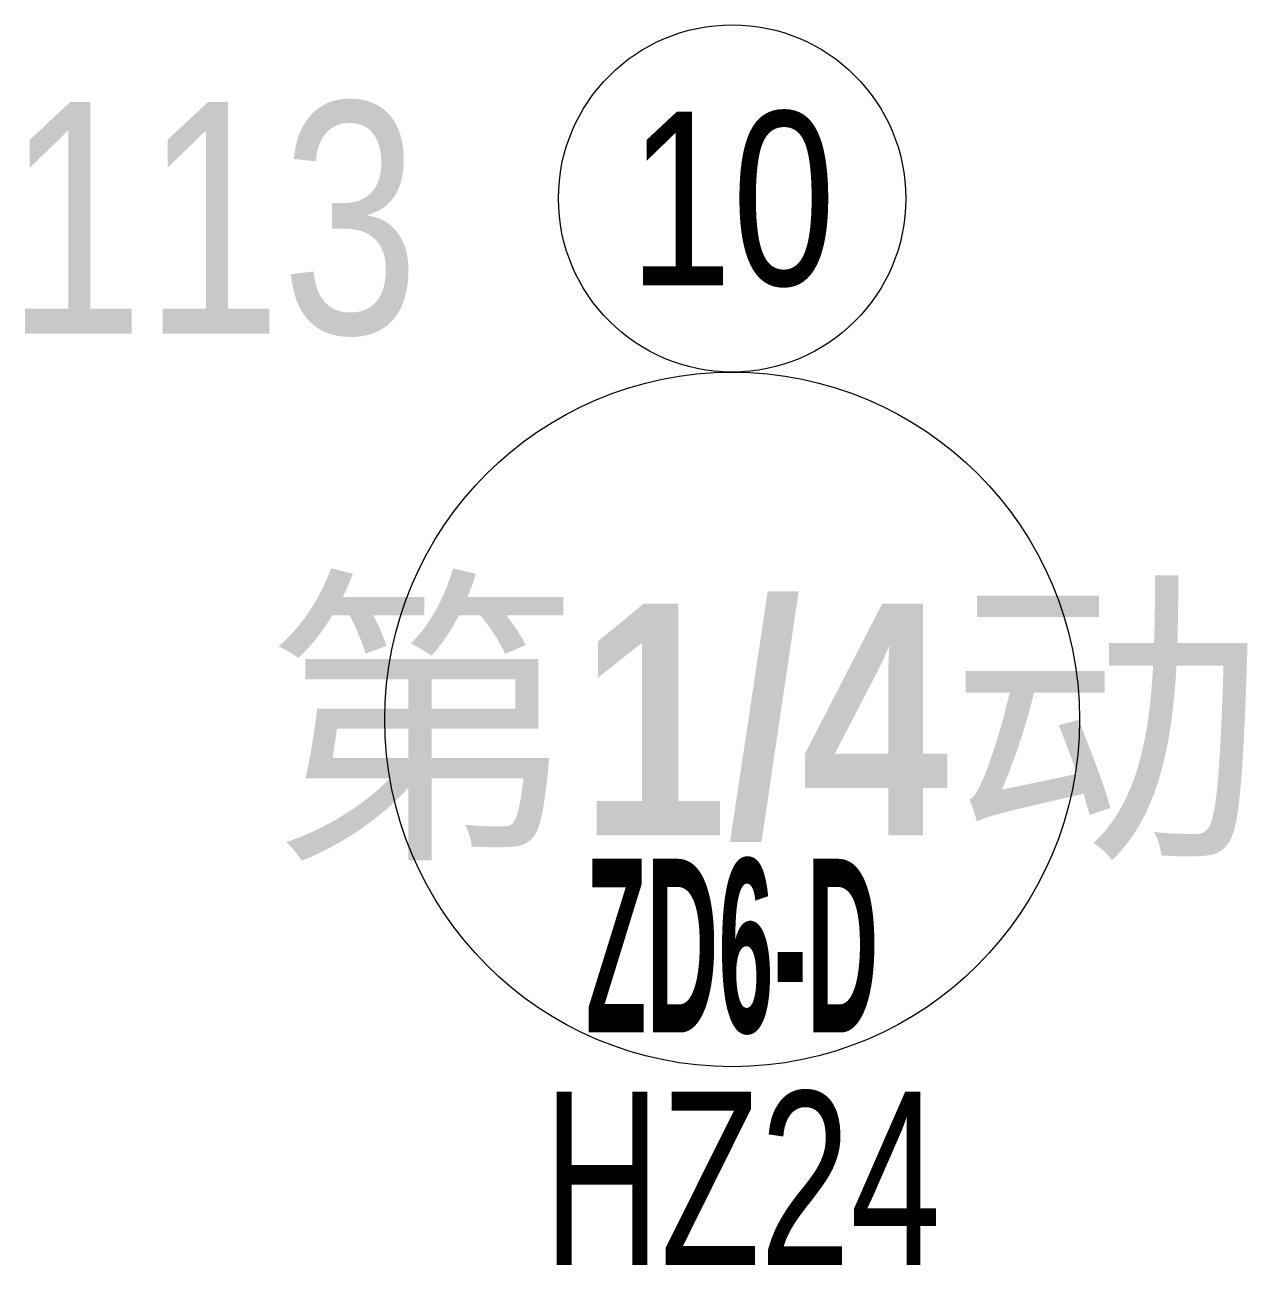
# Model space of a CAD drawing. Extents: x -6.1 to 4.4, y -4.7 to 6.
import ezdxf
from ezdxf.enums import TextEntityAlignment as Align

# ---------------------------------------------------------------- set-up
doc = ezdxf.new("R2010")
doc.units = 0
doc.layers.get('0').update_dxf_attribs({"linetype": 'CONTINUOUS'})
doc.styles.add('ATT_SHOW', font='swisscbo.ttf')

msp = doc.modelspace()

# ---------------------------------------------------------------- linework, layer by layer
at = {"color": 7}
for centre, radius in [((0, 4.5), 1.5), ((0, 0), 3)]:
    msp.add_circle(centre, radius, dxfattribs=at)

# ---------------------------------------------------------------- texts
at = {"color": 7, "width": 0.8}
msp.add_attdef('113', text='20', height=2, dxfattribs=at).set_placement((-2.702, 3.332), align=Align.RIGHT)
msp.add_attdef('10', text='4', height=1.5, dxfattribs=at).set_placement((0, 4.5), align=Align.MIDDLE_CENTER)
at = {"color": 7, "style": 'ATT_SHOW'}
msp.add_attdef('第1/4动', text='2', height=2, dxfattribs=at).set_placement((0.278, 0), align=Align.MIDDLE_CENTER)
at = {"color": 3, "style": 'ATT_SHOW', "width": 0.5}
msp.add_attdef('ZD6-D', text='ZD6', height=1.5, dxfattribs=at).set_placement((0, -1.954), align=Align.MIDDLE_CENTER)
at = {"width": 0.7}
msp.add_attdef('HZ24', text='HZ24', height=1.5, dxfattribs=at).set_placement((0.085, -3.953), align=Align.MIDDLE)

doc.saveas('drawing.dxf')
